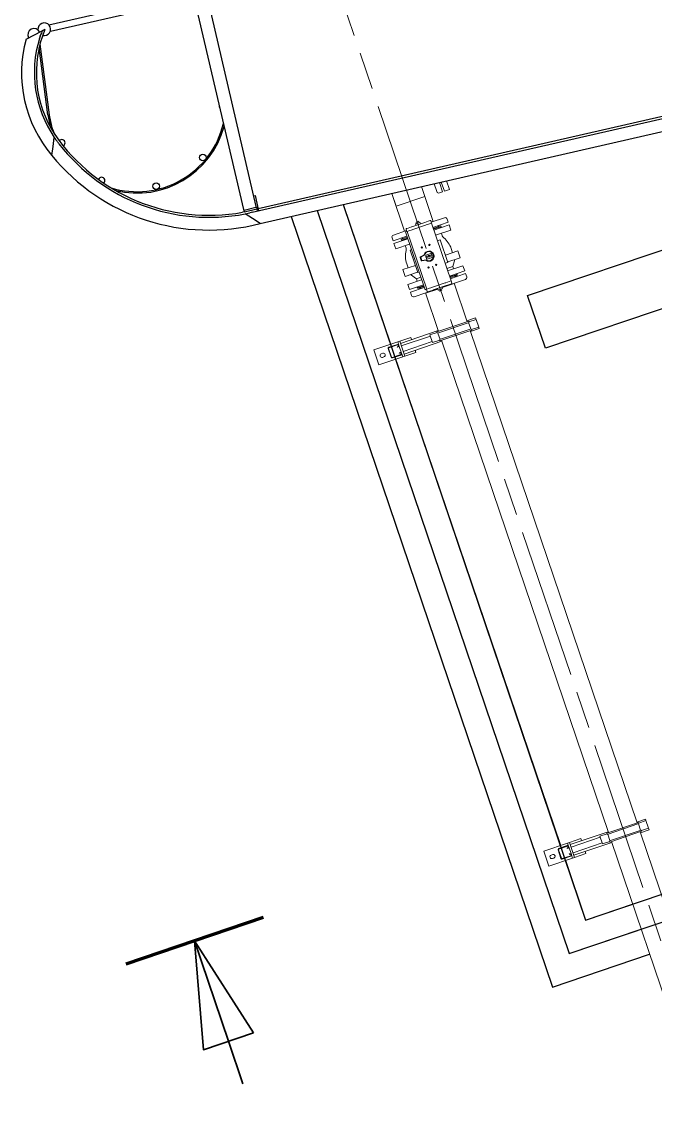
# Model space of a CAD drawing. Header units: millimetres. Extents: x -4172 to 126100, y -2 to 142133.
# Drawn here: x 57949 to 60345, y 4602 to 8679 of the extents above; entities that cross this region are included whole.
import ezdxf

# ---------------------------------------------------------------- set-up
doc = ezdxf.new("R2010")
doc.units = ezdxf.units.MM
doc.header["$LTSCALE"] = 100
doc.linetypes.add('CHAIN', pattern=[0.3543, 0.2362, -0.0295, 0.0591, -0.0295])
for name, color, linetype, lineweight in [('Centerline', 7, 'Continuous', 18), ('Section Line', 7, 'CHAIN', 35), ('Visible', 7, 'Continuous', 25)]:
    doc.layers.add(name, color=color, linetype=linetype, lineweight=lineweight)
doc.layers.add('P_Biomass (BM)', color=150, linetype='Continuous', lineweight=18, true_color=0x007fff)

# ---------------------------------------------------------------- blocks, each defined once
blk = doc.blocks.new('2dTransSection1')
at = {"layer": 'Section Line', "linetype": 'Continuous', "lineweight": 70}
blk.add_line((588.618, 52.925), (583.428, 51.165), dxfattribs=at)
at = {"layer": 'Section Line', "linetype": 'Continuous'}
for p, q in [((587.307, 48.257), (586.023, 52.045)), ((588.254, 48.578), (586.023, 52.045)), ((586.023, 52.045), (586.36, 47.935)), ((586.36, 47.935), (588.254, 48.578)), ((587.853, 46.645), (587.307, 48.257))]:
    blk.add_line(p, q, dxfattribs=at)
at = {"layer": 'Section Line', "linetype": 'Continuous', "flags": 128}
blk.add_lwpolyline([(588.254, 48.578), (586.023, 52.045), (586.36, 47.935), (588.254, 48.578)], dxfattribs=at)
at = {"layer": 'Section Line'}
blk.add_solid([(588.254, 48.578), (586.023, 52.045), (586.36, 47.935), (588.254, 48.578)], dxfattribs=at)

msp = doc.modelspace()

# ---------------------------------------------------------------- linework, layer by layer
at = {"layer": 'Centerline', "linetype": 'CHAIN', "ltscale": 23.990969}
msp.add_line((60570.73, 4601.75), (59095.39, 8952.94), dxfattribs=at)
at = {"layer": 'P_Biomass (BM)'}
for p, q in [((59555.12, 8076.65), (59566.2, 8043.98)), ((59504.99, 7922.91), (59460.21, 8054.97)), ((59460.21, 8054.97), (59472.87, 8017.62)), ((59508.08, 8065.9), (59518.17, 8036.15)), ((59528.17, 8070.49), (59540.16, 8035.15)), ((59540.16, 8035.15), (59528.32, 8031.14)), ((59535.52, 8072.17), (59547.26, 8037.56)), ((59566.2, 8043.98), (59547.26, 8037.56)), ((59396.74, 7886.21), (59348.2, 8029.37)), ((59348.2, 8029.37), (59364.63, 7980.92)), ((59472.87, 8017.62), (59364.63, 7980.92)), ((59472.84, 7919.67), (59424.22, 7903.19)), ((59427.63, 7893.15), (59476.25, 7909.63)), ((59427.63, 7893.15), (59476.25, 7909.63)), ((59446.54, 7917.3), (59438.3, 7914.51)), ((59440.29, 7908.63), (59438.3, 7914.51)), ((59440.11, 7920.71), (59449.58, 7923.92)), ((59440.11, 7920.71), (59441.81, 7915.69)), ((59454.78, 7920.09), (59446.54, 7917.3)), ((59448.53, 7911.43), (59446.54, 7917.3)), ((59449.58, 7923.92), (59451.28, 7918.91)), ((59456.77, 7914.22), (59454.78, 7920.09)), ((59472.84, 7919.67), (59473.69, 7919.96)), ((59486.22, 7924.21), (59473.69, 7919.96)), ((59476.25, 7909.63), (59478.77, 7910.49)), ((59478.77, 7910.49), (59476.25, 7909.63)), ((59478.77, 7910.49), (59491.31, 7914.74)), ((59478.77, 7910.49), (59491.31, 7914.74)), ((59486.22, 7924.21), (59493.04, 7926.52)), ((59498.34, 7917.12), (59491.31, 7914.74)), ((59498.34, 7917.12), (59491.31, 7914.74)), ((59498.34, 7917.12), (59495.58, 7925.27)), ((59504.66, 7923.86), (59496.95, 7921.24)), ((59547.46, 7937.32), (59497.27, 7920.3)), ((59572.45, 7698.55), (59498.34, 7917.12)), ((59561.62, 7920.47), (59503.85, 7900.88)), ((59504.99, 7922.91), (59504.66, 7923.86)), ((59564.99, 7910.53), (59507.22, 7890.94)), ((59561.62, 7920.47), (59557.61, 7932.31)), ((59571.73, 7890.64), (59564.99, 7910.53)), ((59404.46, 7888.83), (59354.26, 7871.81)), ((59404.14, 7889.78), (59396.42, 7887.16)), ((59396.74, 7886.21), (59396.42, 7887.16)), ((59399.85, 7883.73), (59401.58, 7884.32)), ((59399.85, 7883.73), (59473.96, 7665.15)), ((59406.49, 7885.98), (59401.58, 7884.32)), ((59405.53, 7885.66), (59402.77, 7893.8)), ((59404.02, 7896.34), (59410.85, 7898.65)), ((59412.57, 7888.04), (59406.49, 7885.98)), ((59412.57, 7888.04), (59406.49, 7885.98)), ((59406.49, 7885.98), (59480.6, 7667.4)), ((59423.38, 7902.9), (59410.85, 7898.65)), ((59412.57, 7888.04), (59425.1, 7892.29)), ((59412.57, 7888.04), (59425.1, 7892.29)), ((59423.38, 7902.9), (59424.22, 7903.19)), ((59425.1, 7892.29), (59427.63, 7893.15)), ((59427.63, 7893.15), (59425.1, 7892.29)), ((59533.55, 7906.73), (59505.13, 7897.09)), ((59534.67, 7903.41), (59506.26, 7893.78)), ((59571.73, 7890.64), (59513.96, 7871.05)), ((59534.67, 7903.41), (59533.55, 7906.73)), ((59533.72, 7903.09), (59536.33, 7900.81)), ((59539.43, 7869.13), (59536.22, 7878.6)), ((59353.27, 7849.83), (59349.26, 7861.66)), ((59405.36, 7867.49), (59353.27, 7849.83)), ((59408.73, 7857.54), (59356.64, 7839.88)), ((59363.38, 7819.99), (59356.64, 7839.88)), ((59415.47, 7837.66), (59363.38, 7819.99)), ((59406.64, 7863.7), (59383.91, 7855.99)), ((59385.04, 7852.68), (59383.91, 7855.99)), ((59407.77, 7860.38), (59385.04, 7852.68)), ((59385.98, 7853), (59385.31, 7849.6)), ((59402.11, 7822.57), (59398.9, 7832.04)), ((59520.95, 7850.45), (59531.37, 7853.98)), ((59531.37, 7853.98), (59560.27, 7768.75)), ((59417.72, 7815.45), (59422.46, 7817.06)), ((59446.62, 7730.22), (59417.72, 7815.45)), ((59455.71, 7787.5), (59459.77, 7775.51)), ((59470.53, 7797.56), (59456.64, 7789.89)), ((59457.6, 7788.14), (59472.24, 7796.22)), ((59461.67, 7776.15), (59457.6, 7788.14)), ((59476.67, 7790.03), (59486.23, 7793.28)), ((59495.52, 7802.76), (59477.33, 7796.59)), ((59487.52, 7789.49), (59477.95, 7786.24)), ((59482.47, 7781.44), (59500.66, 7787.61)), ((59490.47, 7794.71), (59500.04, 7797.96)), ((59501.32, 7794.17), (59491.75, 7790.93)), ((59598.39, 7812.03), (59551.03, 7795.98)), ((59578.5, 7805.29), (59573.28, 7820.68)), ((59607.06, 7786.46), (59598.39, 7812.03)), ((59437.39, 7757.45), (59390.04, 7741.39)), ((59409.92, 7748.13), (59404.71, 7763.52)), ((59478.2, 7778.64), (59461.67, 7776.15)), ((59461.96, 7774.18), (59477.66, 7776.54)), ((59560.27, 7768.75), (59549.85, 7765.22)), ((59578.61, 7753.59), (59556.35, 7746.04)), ((59617.33, 7756.16), (59559.56, 7736.57)), ((59607.06, 7786.46), (59559.7, 7770.41)), ((59578.61, 7753.59), (59587.17, 7779.72)), ((59581.82, 7744.12), (59578.61, 7753.59)), ((59624.07, 7736.27), (59617.33, 7756.16)), ((59398.71, 7715.82), (59390.04, 7741.39)), ((59446.06, 7731.88), (59398.71, 7715.82)), ((59441.29, 7707.03), (59418.59, 7722.56)), ((59457.86, 7712.65), (59441.29, 7707.03)), ((59444.5, 7697.56), (59441.29, 7707.03)), ((59451.36, 7731.82), (59446.62, 7730.22)), ((59624.07, 7736.27), (59566.31, 7716.68)), ((59567.27, 7713.84), (59595.68, 7723.47)), ((59568.39, 7710.53), (59596.8, 7720.16)), ((59569.68, 7706.74), (59627.45, 7726.33)), ((59594.73, 7723.15), (59595.41, 7726.55)), ((59595.68, 7723.47), (59596.8, 7720.16)), ((59627.45, 7726.33), (59631.46, 7714.49)), ((59461.07, 7703.18), (59408.98, 7685.51)), ((59415.73, 7665.63), (59408.98, 7685.51)), ((59467.81, 7683.29), (59415.73, 7665.63)), ((59419.1, 7655.68), (59471.18, 7673.34)), ((59433.26, 7638.84), (59521.62, 7668.8)), ((59446.99, 7673.06), (59444.39, 7675.35)), ((59446.05, 7672.74), (59468.78, 7680.45)), ((59446.05, 7672.74), (59447.17, 7669.42)), ((59447.17, 7669.42), (59469.9, 7677.13)), ((59475.69, 7665.74), (59473.96, 7665.15)), ((59480.6, 7667.4), (59475.69, 7665.74)), ((59476.05, 7652.29), (59521.94, 7667.85)), ((59479.64, 7667.08), (59482.41, 7658.93)), ((59480.6, 7667.4), (59486.68, 7669.46)), ((59480.6, 7667.4), (59486.68, 7669.46)), ((59499.21, 7673.71), (59486.68, 7669.46)), ((59499.21, 7673.71), (59486.68, 7669.46)), ((59501.74, 7674.57), (59499.21, 7673.71)), ((59499.21, 7673.71), (59501.74, 7674.57)), ((59550.36, 7691.06), (59501.74, 7674.57)), ((59550.36, 7691.06), (59501.74, 7674.57)), ((59505.14, 7664.53), (59553.76, 7681.02)), ((59521.21, 7669.98), (59523.2, 7664.11)), ((59531.44, 7666.9), (59523.2, 7664.11)), ((59526.71, 7665.3), (59528.41, 7660.28)), ((59529.45, 7672.77), (59531.44, 7666.9)), ((59539.68, 7669.7), (59531.44, 7666.9)), ((59536.18, 7668.51), (59537.88, 7663.49)), ((59537.69, 7675.57), (59539.68, 7669.7)), ((59538.09, 7674.38), (59626.45, 7704.34)), ((59538.41, 7673.44), (59584.3, 7688.99)), ((59552.89, 7691.91), (59550.36, 7691.06)), ((59550.36, 7691.06), (59552.89, 7691.91)), ((59565.42, 7696.16), (59552.89, 7691.91)), ((59565.42, 7696.16), (59552.89, 7691.91)), ((59554.61, 7681.3), (59553.76, 7681.02)), ((59554.61, 7681.3), (59567.14, 7685.55)), ((59565.42, 7696.16), (59572.45, 7698.55)), ((59565.42, 7696.16), (59572.45, 7698.55)), ((59573.96, 7687.87), (59567.14, 7685.55)), ((59572.45, 7698.55), (59575.22, 7690.4)), ((59583.98, 7689.94), (59584.3, 7688.99)), ((59633.27, 7544.57), (59583.98, 7689.94)), ((59419.1, 7655.68), (59423.11, 7643.84)), ((59475.73, 7653.24), (59476.05, 7652.29)), ((59525.02, 7507.87), (59475.73, 7653.24)), ((59491.77, 7660), (59484.94, 7657.68)), ((59491.77, 7660), (59504.3, 7664.25)), ((59505.14, 7664.53), (59504.3, 7664.25)), ((59528.41, 7660.28), (59537.88, 7663.49)), ((59639.16, 7546.57), (59519.13, 7505.87)), ((59632.14, 7547.89), (59665.15, 7559.08)), ((59639.97, 7544.2), (59639.16, 7546.57)), ((59667.08, 7553.39), (59639.86, 7544.17)), ((59666.43, 7555.29), (59665.15, 7559.08)), ((59666.43, 7555.29), (59667.08, 7553.39)), ((59676.87, 7524.51), (59667.08, 7553.39)), ((59381.04, 7462.74), (59523.9, 7511.18)), ((59520.04, 7503.54), (59492.82, 7494.31)), ((59519.13, 7505.87), (59519.93, 7503.5)), ((59640.66, 7541.8), (59520.84, 7501.17)), ((59522.74, 7501.81), (59530.93, 7477.67)), ((59648.85, 7517.65), (59529.03, 7477.02)), ((59650.56, 7512.95), (59530.53, 7472.25)), ((59638.76, 7541.15), (59646.95, 7517)), ((60275.49, 5650.49), (59644.67, 7510.95)), ((59645.79, 7507.64), (59678.8, 7518.83)), ((59649.65, 7515.28), (59676.87, 7524.51)), ((59650.56, 7512.95), (59649.76, 7515.32)), ((59676.87, 7524.51), (59677.51, 7522.61)), ((59678.8, 7518.83), (59677.51, 7522.61)), ((59370.65, 7468.46), (59280.44, 7437.88)), ((59370.65, 7468.46), (59378.23, 7471.03)), ((59370.65, 7468.46), (59374.74, 7456.39)), ((59420.61, 7485.4), (59378.23, 7471.03)), ((59378.23, 7471.03), (59397.49, 7414.21)), ((59384.28, 7453.18), (59494.14, 7490.43)), ((59391.44, 7432.06), (59501.3, 7469.31)), ((59394.68, 7422.49), (59537.54, 7470.93)), ((59423.42, 7477.11), (59420.61, 7485.4)), ((59492.82, 7494.31), (59502.61, 7465.42)), ((59502.61, 7465.42), (59529.83, 7474.65)), ((59529.72, 7474.62), (59530.53, 7472.25)), ((60167.24, 5613.78), (59536.42, 7474.25)), ((59280.44, 7437.88), (59299.71, 7381.05)), ((59308.66, 7423.16), (59314.35, 7425.08)), ((59334.49, 7442.74), (59345.57, 7410.07)), ((59347.47, 7410.71), (59336.39, 7443.38)), ((59369.67, 7458.89), (59337, 7447.81)), ((59337.64, 7445.92), (59370.31, 7457)), ((59382.68, 7420.53), (59350, 7409.46)), ((59372.27, 7451.22), (59368.96, 7450.09)), ((59368.96, 7450.09), (59369.6, 7448.2)), ((59369.6, 7448.2), (59372.91, 7449.32)), ((59372.85, 7455.74), (59373.52, 7453.75)), ((59375.42, 7454.4), (59374.74, 7456.39)), ((59375.42, 7454.4), (59385.15, 7425.7)), ((59380.08, 7428.21), (59376.76, 7427.08)), ((59376.76, 7427.08), (59377.4, 7425.19)), ((59377.4, 7425.19), (59380.72, 7426.31)), ((59383.25, 7425.06), (59383.93, 7423.07)), ((59385.82, 7423.71), (59385.15, 7425.7)), ((59385.82, 7423.71), (59389.92, 7411.64)), ((59397.49, 7414.21), (59439.87, 7428.58)), ((59439.87, 7428.58), (59437.06, 7436.86)), ((59299.71, 7381.05), (59389.92, 7411.64)), ((59318.84, 7411.83), (59313.16, 7409.9)), ((59350.65, 7407.56), (59383.32, 7418.64)), ((59389.92, 7411.64), (59397.49, 7414.21)), ((60281.38, 5652.48), (60161.34, 5611.78)), ((60282.88, 5647.71), (60163.06, 5607.09)), ((60274.36, 5653.8), (60307.37, 5664.99)), ((60280.98, 5647.07), (60289.17, 5622.92)), ((60282.18, 5650.12), (60281.38, 5652.48)), ((60309.29, 5659.31), (60282.08, 5650.08)), ((60291.87, 5621.2), (60319.09, 5630.42)), ((60308.65, 5661.2), (60307.37, 5664.99)), ((60308.65, 5661.2), (60309.29, 5659.31)), ((60319.09, 5630.42), (60309.29, 5659.31)), ((60319.09, 5630.42), (60319.73, 5628.53)), ((60321.01, 5624.74), (60319.73, 5628.53)), ((60062.82, 5591.31), (60020.44, 5576.95)), ((60023.25, 5568.66), (60166.12, 5617.1)), ((60026.5, 5559.09), (60136.35, 5596.34)), ((60065.63, 5583.03), (60062.82, 5591.31)), ((60162.25, 5609.45), (60135.04, 5600.22)), ((60135.04, 5600.22), (60144.83, 5571.34)), ((60161.34, 5611.78), (60162.15, 5609.42)), ((60164.96, 5607.73), (60173.15, 5583.58)), ((60291.07, 5623.56), (60171.24, 5582.94)), ((60292.78, 5618.86), (60172.74, 5578.16)), ((60544.58, 4856.86), (60286.89, 5616.87)), ((60288.01, 5613.55), (60321.01, 5624.74)), ((60292.78, 5618.86), (60291.98, 5621.23)), ((60012.87, 5574.38), (59922.66, 5543.79)), ((59976.71, 5548.65), (59987.79, 5515.98)), ((59989.68, 5516.62), (59978.61, 5549.3)), ((60011.89, 5564.81), (59979.22, 5553.73)), ((59979.86, 5551.83), (60012.53, 5562.91)), ((60014.49, 5557.13), (60011.18, 5556.01)), ((60011.18, 5556.01), (60011.82, 5554.12)), ((60011.82, 5554.12), (60015.13, 5555.24)), ((60012.87, 5574.38), (60020.44, 5576.95)), ((60012.87, 5574.38), (60016.96, 5562.3)), ((60015.07, 5561.66), (60015.74, 5559.67)), ((60017.64, 5560.31), (60016.96, 5562.3)), ((60017.64, 5560.31), (60027.37, 5531.62)), ((60020.44, 5576.95), (60039.71, 5520.12)), ((60033.66, 5537.97), (60143.51, 5575.22)), ((60036.9, 5528.41), (60179.76, 5576.85)), ((60144.83, 5571.34), (60172.05, 5580.57)), ((60171.94, 5580.53), (60172.74, 5578.16)), ((60436.33, 4820.16), (60178.64, 5580.16)), ((59922.66, 5543.79), (59941.93, 5486.97)), ((59941.93, 5486.97), (60032.13, 5517.55)), ((59950.88, 5529.07), (59956.56, 5531)), ((59961.06, 5517.74), (59955.38, 5515.81)), ((60024.89, 5526.45), (59992.22, 5515.37)), ((59992.86, 5513.48), (60025.54, 5524.56)), ((60022.29, 5534.12), (60018.98, 5533)), ((60018.98, 5533), (60019.62, 5531.1)), ((60019.62, 5531.1), (60022.94, 5532.23)), ((60025.47, 5530.98), (60026.15, 5528.99)), ((60028.04, 5529.63), (60027.37, 5531.62)), ((60028.04, 5529.63), (60032.13, 5517.55)), ((60032.13, 5517.55), (60039.71, 5520.12)), ((60039.71, 5520.12), (60082.09, 5534.49)), ((60082.09, 5534.49), (60079.28, 5542.78))]:
    msp.add_line(p, q, dxfattribs=at)
for centre in [(59490.35, 7834.8), (59461.94, 7825.17), (59487.63, 7749.4), (59516.04, 7759.04)]:
    msp.add_circle(centre, 2.5, dxfattribs=at)
for centre, radius, start, end in [((59525.75, 8038.71), 8, 198.73, 288.73), ((59523.67, 8074.44), 7, 314.10693, 329.03453), ((59493.69, 7924.63), 2, 18.73, 108.73), ((59550.03, 7929.74), 8, 18.73, 108.73), ((59356.83, 7864.23), 8, 108.73, 198.73), ((59404.66, 7894.44), 2, 108.73, 198.73), ((59520.41, 7909.66), 7, 288.73, 353.35307), ((59555.38, 7874.53), 16.84, 198.73, 231.15346), ((59392.56, 7866.31), 7, 224.10693, 288.73), ((59488.99, 7792.1), 89, 18.73, 51.15346), ((59488.99, 7792.1), 89, 166.30654, 198.73), ((59386.16, 7817.16), 16.84, 346.30654, 18.73), ((59457.6, 7788.14), 2, 118.90486, 198.73), ((59488.99, 7792.1), 19.25, 233.9434, 163.5166), ((59488.99, 7792.1), 17.25, 231.2799, 166.1801), ((59488.99, 7792.1), 12.5, 158.93818, 189.5231), ((59488.99, 7792.1), 12.5, 189.5231, 207.9369), ((59488.99, 7792.1), 3, 156.91969, 240.54031), ((59488.99, 7792.1), 3, 60.54031, 156.91969), ((59488.99, 7792.1), 3, 240.54031, 336.91969), ((59488.99, 7792.1), 3, 336.91969, 60.54031), ((59488.99, 7792.1), 12.5, 27.9369, 58.52182), ((59488.99, 7792.1), 12.5, 9.5231, 27.9369), ((59488.99, 7792.1), 12.5, 338.93818, 9.5231), ((59461.67, 7776.15), 2, 198.73, 278.55514), ((59488.99, 7792.1), 12.5, 207.9369, 238.52182), ((59588.16, 7709.84), 7, 44.10693, 108.73), ((59623.88, 7711.92), 8, 288.73, 18.73), ((59460.31, 7666.49), 7, 108.73, 173.35307), ((59573.32, 7689.76), 2, 288.73, 18.73), ((59430.69, 7646.41), 8, 198.73, 288.73), ((59484.3, 7659.58), 2, 198.73, 288.73), ((59310.91, 7416.53), 7, 108.73, 288.73), ((59316.59, 7418.45), 7, 288.73, 108.73), ((59338.28, 7444.02), 4, 108.73, 198.73), ((59338.28, 7444.02), 2, 108.73, 198.73), ((59370.96, 7455.1), 4, 18.73, 108.73), ((59370.96, 7455.1), 2, 18.73, 108.73), ((59371.63, 7453.11), 2, 288.73, 18.73), ((59371.63, 7453.11), 4, 288.73, 18.73), ((59381.36, 7424.42), 4, 18.73, 108.73), ((59381.36, 7424.42), 2, 18.73, 108.73), ((59382.03, 7422.43), 2, 288.73, 18.73), ((59382.03, 7422.43), 4, 288.73, 18.73), ((59349.36, 7411.35), 4, 198.73, 288.73), ((59349.36, 7411.35), 2, 198.73, 288.73), ((59980.5, 5549.94), 4, 108.73, 198.73), ((59980.5, 5549.94), 2, 108.73, 198.73), ((60013.17, 5561.02), 4, 18.73, 108.73), ((60013.17, 5561.02), 2, 18.73, 108.73), ((60013.85, 5559.03), 2, 288.73, 18.73), ((60013.85, 5559.03), 4, 288.73, 18.73), ((59953.13, 5522.44), 7, 108.73, 288.73), ((59958.81, 5524.37), 7, 288.73, 108.73), ((59991.58, 5517.27), 4, 198.73, 288.73), ((59991.58, 5517.27), 2, 198.73, 288.73), ((60023.58, 5530.33), 4, 18.73, 108.73), ((60023.58, 5530.33), 2, 18.73, 108.73), ((60024.25, 5528.34), 2, 288.73, 18.73), ((60024.25, 5528.34), 4, 288.73, 18.73)]:
    msp.add_arc(centre, radius, start, end, dxfattribs=at)
for points in [[(59472.24, 7796.22), (59471.67, 7796.66), (59471.1, 7797.11), (59470.53, 7797.56)], [(59478.2, 7778.64), (59478.01, 7777.94), (59477.83, 7777.24), (59477.66, 7776.54)]]:
    msp.add_open_spline(points, degree=3, dxfattribs=at)
at = {"layer": 'Visible'}
for p, q in [((58052.04, 8666.45), (58558.02, 8782.06)), ((58057.6, 8642.08), (58563.59, 8757.68)), ((58606.92, 8743.41), (58787.48, 7968.16)), ((58836.18, 7979.5), (58655.62, 8754.75)), ((57965.69, 8612.48), (58026.55, 8643.42)), ((58036.63, 8648.54), (58026.55, 8643.42)), ((58843.04, 7972.1), (61951.76, 8682.37)), ((58851.29, 7915.84), (62019.65, 8639.74)), ((58048.7, 8326.07), (58014.99, 8579.79)), ((58018.24, 8593.26), (58053.66, 8326.72)), ((58820.93, 7958.42), (60372.96, 8313.03)), ((58067.96, 8207.1), (58072.49, 8240.65)), ((58063.35, 8173), (58067.96, 8207.1)), ((58826.71, 8020.15), (58831.58, 8021.28)), ((58831.58, 8021.28), (58844.95, 7963.91)), ((58791.3, 7959.85), (58783.9, 7958.16)), ((58791.21, 7960.25), (58789.75, 7966.64)), ((58789.89, 7966.66), (58834.69, 7977.1)), ((58791.21, 7960.25), (58838.16, 7970.98)), ((58791.3, 7959.85), (58791.21, 7960.25)), ((58793.48, 7952.15), (58812.32, 7956.46)), ((58822.15, 7934.14), (58793.48, 7952.15)), ((58820.93, 7958.42), (58812.32, 7956.46)), ((58834.69, 7977.1), (58836.63, 7977.55)), ((58836.63, 7977.55), (58840.07, 7962.8)), ((59066.42, 7964.99), (60018.6, 5156.74)), ((59066.42, 7964.99), (60018.6, 5156.74)), ((59164.42, 7987.38), (59343.49, 7459.25)), ((59164.42, 7987.38), (60081.19, 5283.56)), ((58851.29, 7915.84), (58822.15, 7934.14)), ((58968.42, 7942.6), (59956, 5029.93)), ((59861.91, 7643.1), (60695.15, 7925.62)), ((60754.04, 7723.85), (59929.34, 7444.22)), ((59929.34, 7444.22), (59861.91, 7643.1)), ((59362.75, 7402.43), (59985.7, 5565.17)), ((60081.19, 5283.56), (64911.1, 6921.21)), ((60018.6, 5156.74), (65037.92, 6858.62)), ((60004.97, 5508.34), (60081.19, 5283.56)), ((60081.19, 5283.56), (60258.79, 5343.78)), ((60018.6, 5156.74), (60290.9, 5249.07)), ((59956, 5029.93), (60323.01, 5154.37))]:
    msp.add_line(p, q, dxfattribs=at)
for centre in [(58634.15, 8165.16), (58457.6, 8056.46)]:
    msp.add_circle(centre, 12.5, dxfattribs=at)
for centre, radius, start, end in [((57996.62, 8628.2), 24.15, 26.94571, 206.94571), ((58433.41, 8485.82), 428.85, 157.70135, 213.06282), ((58034.85, 8649.7), 24, 254.24383, 184.90209), ((58433.41, 8485.82), 436.31, 158.82623, 161.04301), ((58433.41, 8485.82), 484.56, 164.84753, 220.209), ((58433.41, 8485.82), 436.31, 162.84841, 214.18771), ((57996.62, 8628.2), 24.15, 325.40886, 358.48256), ((58708.05, 8358.87), 12.5, 167.4113, 218.81027), ((58385.77, 8370.86), 340.03, 187.56994, 196.09774), ((58385.77, 8370.86), 335.03, 187.56994, 199.84923), ((58385.77, 8370.86), 335.03, 252.91706, 346.63536), ((58385.77, 8370.86), 340.03, 256.05906, 344.99088), ((58656.98, 8656.18), 717.14, 215.40985, 216.82258), ((58656.98, 8656.18), 709.46, 214.74307, 280.30583), ((58068, 8207.38), 24.15, 22.76145, 51.85291), ((58656.98, 8656.18), 717.14, 217.79178, 280.9726), ((58100.68, 8220.1), 12.5, 296.52394, 139.6606), ((58656.98, 8656.18), 765.41, 219.14378, 284.70654), ((58251.37, 8077.7), 12.5, 311.80289, 158.12285), ((58789.43, 7968.61), 2, 193.11079, 283.11079), ((58821.91, 7934.29), 24.15, 92.34187, 113.398), ((58834.23, 7979.04), 2, 283.11079, 13.11079)]:
    msp.add_arc(centre, radius, start, end, dxfattribs=at)
for points in [[(58016.5, 8614.49), (58017.85, 8618.87), (58019.27, 8623.23), (58020.76, 8627.56)], [(58090.27, 8216.72), (58087.79, 8219.91), (58085.34, 8223.13), (58082.91, 8226.37)]]:
    msp.add_open_spline(points, degree=3, dxfattribs=at)

# ---------------------------------------------------------------- block references
at = {"layer": 'Section Line', "xscale": 100, "yscale": 100, "zscale": 100}
msp.add_blockref('2dTransSection1', (0, 0), dxfattribs=at)

doc.saveas('drawing.dxf')
